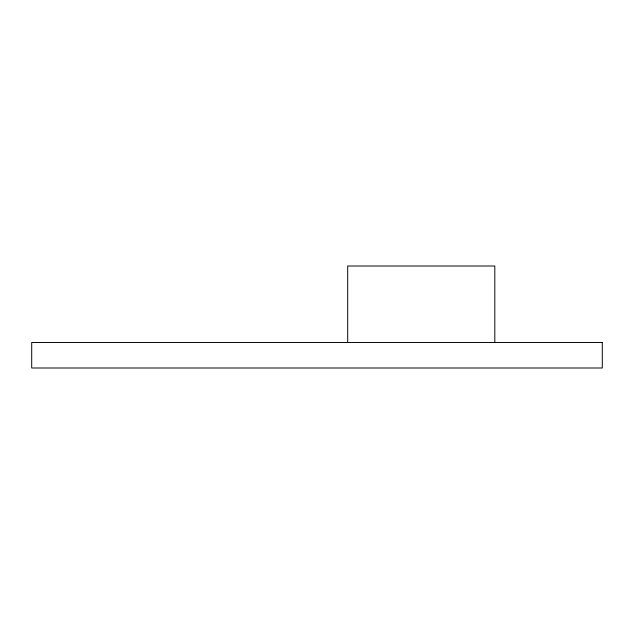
<?xml version="1.0" encoding="UTF-8"?>
<svg xmlns="http://www.w3.org/2000/svg" width="634" height="634" viewBox="0 0 634 634"><rect width="100%" height="100%" fill="white"/><g stroke="black" fill="none" stroke-linecap="round" stroke-linejoin="round"><path stroke-width="0.95" d="M494.813 342.503L494.813 266.003L347.694 266.003L347.694 342.503M602.3 342.503L31.7 342.503L31.7 367.997L602.3 367.997L602.3 342.503"/></g></svg>
